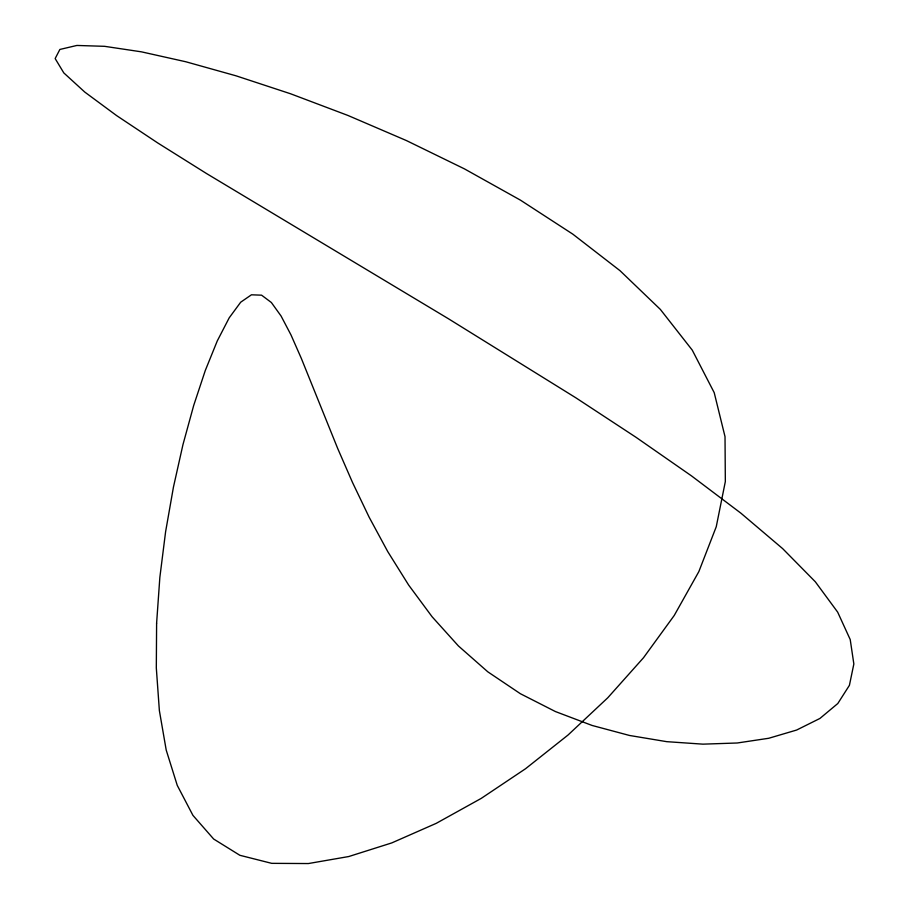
<?xml version="1.0" encoding="UTF-8"?>
<svg xmlns="http://www.w3.org/2000/svg" width="909" height="909" viewBox="0 0 909 909"><rect width="100%" height="100%" fill="white"/><g stroke="black" fill="none" stroke-linecap="round" stroke-linejoin="round"><path stroke-width="1.36" d="M156.609 623.199L156.314 667.933L159.37 710.588L166.211 750.084L177.255 785.376L192.935 815.373L213.66 839.03L239.862 855.289L271.711 863.345L308.378 863.55L348.749 856.539L391.734 842.927L436.252 823.338L481.202 798.409L525.504 768.764L568.045 735.017L607.746 697.805L643.504 657.741L674.239 615.461L698.851 571.591L716.247 526.743L725.337 481.565L725.018 436.661L714.213 392.665L692.272 350.147L660.332 309.39L619.983 270.655L572.829 234.158L520.459 200.15L464.454 168.881L406.414 140.565L347.942 115.454L290.607 93.786L236.01 75.811L185.754 61.744L141.418 51.836L104.603 46.325L76.89 45.45L59.88 49.45L55.154 58.562L63.8 72.902L84.787 92.082L116.591 115.579L157.666 142.906L206.491 173.517L448.478 318.775L575.999 397.903L636.016 437.297L691.488 475.884L740.892 513.176L782.672 548.638L815.316 581.771L837.666 612.132L850.222 639.561L853.846 663.99L849.415 685.329L837.814 703.509L819.918 718.451L796.602 730.052L768.753 738.267L737.233 742.994L702.93 744.153L666.729 741.664L629.494 735.461L592.111 725.462L555.444 711.565L520.391 693.726L487.815 671.831L458.42 645.958L432.105 616.768L408.63 585.032L387.723 551.558L369.111 517.13L352.544 482.543L337.739 448.591L301.345 358.441L290.994 334.944L281.086 316.037L271.371 302.515L261.587 295.175L251.452 294.8L240.703 302.197L229.204 317.832L217.262 340.955L205.286 370.508L193.708 405.425L182.959 444.637L173.449 487.088L165.608 531.708L159.848 577.431L156.609 623.199"/></g></svg>
